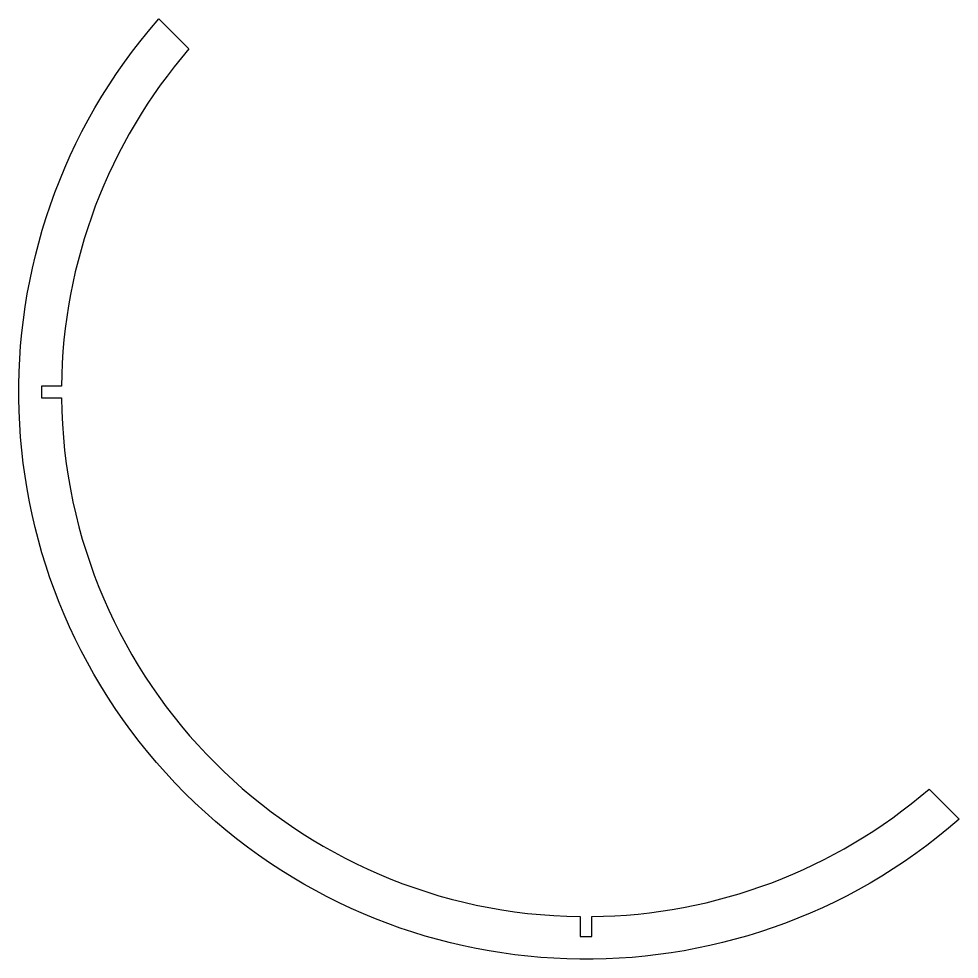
# Model space of a CAD drawing. Header units: millimetres. Extents: x -148 to 98, y -148 to 98.
import ezdxf

# ---------------------------------------------------------------- set-up
doc = ezdxf.new("R2010")
doc.units = ezdxf.units.MM
doc.layers.get('0').update_dxf_attribs({"linetype": 'CONTINUOUS'})

msp = doc.modelspace()

# ---------------------------------------------------------------- linework, layer by layer
msp.add_lwpolyline([(-142.37, -1.5), (-137.16, -1.5, 0.407822), (-1.5, -137.16), (-1.5, -142.37, 0.005268), (1.5, -142.37), (1.5, -137.16, 0.177194), (89.67, -103.81), (97.56, -111.7, -0.934698), (-111.7, 97.56), (-103.81, 89.67, 0.177194), (-137.16, 1.5), (-142.37, 1.5, 0.002634), (-142.37, 0, 0.002634)], format="xyb", close=True)

doc.saveas('drawing.dxf')
